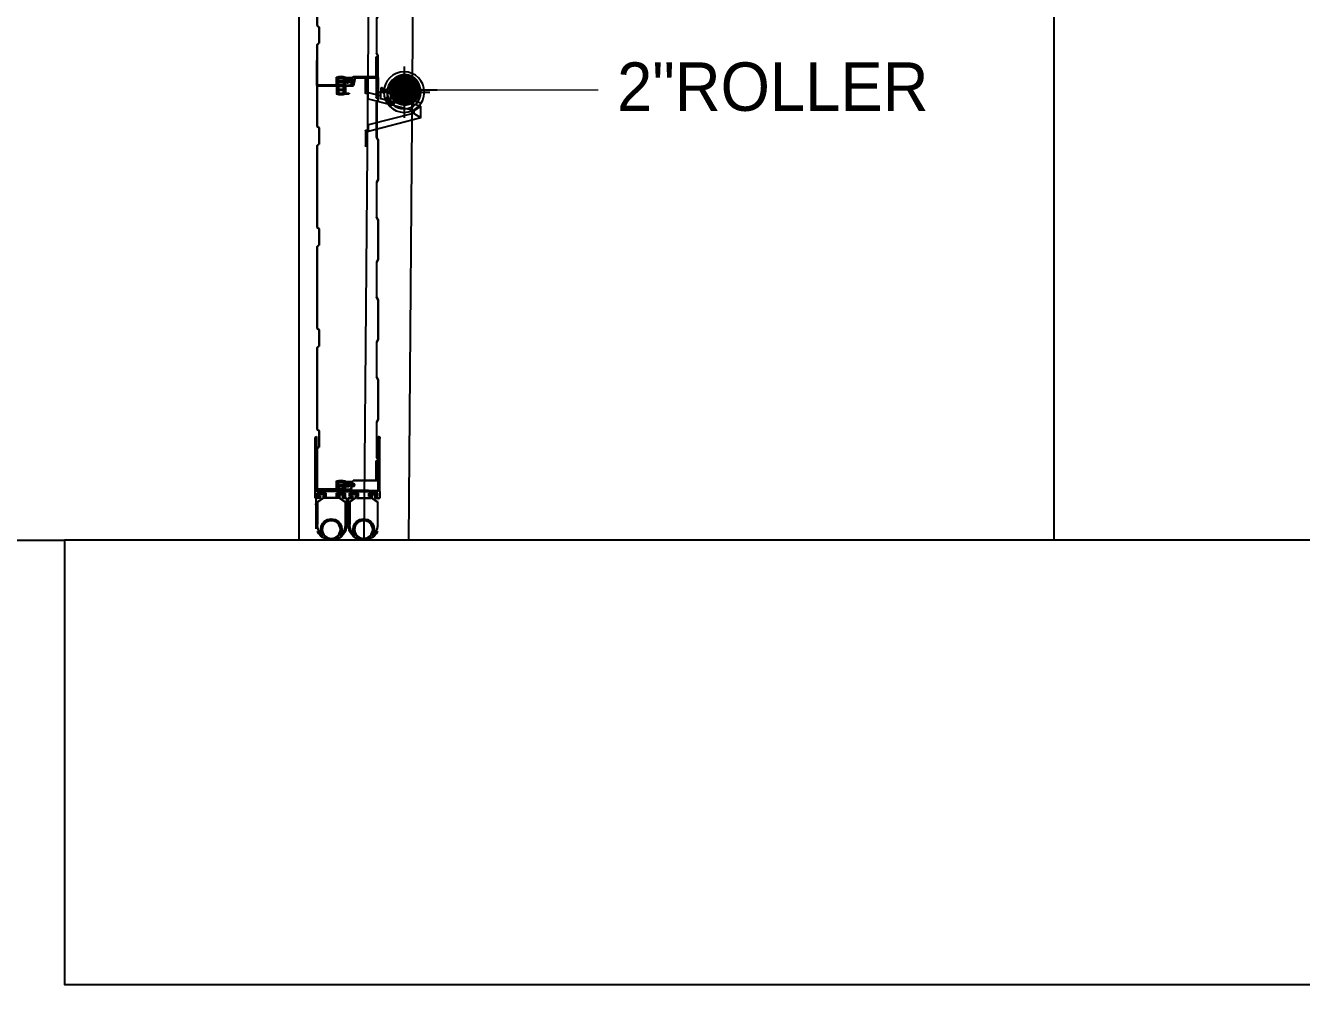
# Model space of a CAD drawing. Header units: millimetres. Extents: x 1448 to 104164, y -19509 to -89.
# Drawn here: x 13729 to 15309, y -8243 to -7056 of the extents above; entities that cross this region are included whole.
import ezdxf

# ---------------------------------------------------------------- set-up
doc = ezdxf.new("R2010")
doc.units = ezdxf.units.MM
doc.header["$LTSCALE"] = 60
doc.header["$MEASUREMENT"] = 0
doc.header["$PDSIZE"] = -10
doc.linetypes.add('CEN', pattern=[62, 60, -1, 0, -1])
doc.linetypes.add('HID', pattern=[2.5, 1.5, -1])
doc.layers.get('0').update_dxf_attribs({"linetype": 'CONTINUOUS'})
for name, color, linetype in [('8', 8, 'CONTINUOUS'), ('[0]', 255, 'CONTINUOUS'), ('A-text', 3, 'CONTINUOUS'), ('A-외장판넬', 8, 'CONTINUOUS'), ('cen', 14, 'CONTINUOUS'), ('CON', 2, 'CONTINUOUS'), ('ELE5', 7, 'CONTINUOUS'), ('FIN', 6, 'CONTINUOUS'), ('FOR', 4, 'CONTINUOUS'), ('PANEL', 9, 'CONTINUOUS'), ('WID', 7, 'CONTINUOUS')]:
    doc.layers.add(name, color=color, linetype=linetype)
doc.styles.add('0T-OUT', font='H2GTRE.TTF')
doc.dimstyles.new('MAIN', dxfattribs={"dimtxt": 1.5, "dimasz": 0.5, "dimexe": 1, "dimexo": 2, "dimgap": 1, "dimtad": 1, "dimdec": 0, "dimdsep": 46, "dimlunit": 6, "dimtxsty": '0T-OUT', "dimblk": 'DOT', "dimcen": 2.5, "dimdle": 2, "dimclrd": 256, "dimclre": 256, "dimclrt": 3, "dimadec": 0, "dimazin": 0, "dimtfac": 1, "dimtdec": 0, "dimtix": 1, "dimtmove": 2, "dimatfit": 3, "dimldrblk": 'DOT', "dimfxl": 1, "dimtvp": 1, "dimtolj": 1, "dimtzin": 0, "dimlwd": 0, "dimlwe": 0, "dimarcsym": 0})

# ---------------------------------------------------------------- blocks, each defined once
blk = doc.blocks.new('저온용 버텀씰')
h = blk.add_hatch(color=256)
h.paths.add_polyline_path([(17.7, -45, -1), (-4.7, -45, -1)], flags=16)
h.paths.add_polyline_path([(57.7, -45, -1), (35.3, -45, -1)], flags=16)
edge = h.paths.add_edge_path()
edge.add_line((-12.5, -43.1), (-10.4, -47.7))
edge.add_arc((6.5, -38.9), 19, 207.5354, 361.1936)
edge.add_line((25.5, -38.6), (25.5, -6))
edge.add_line((25.5, -6), (20.4, -6))
edge.add_line((20.4, -6), (20.4, -3.6))
edge.add_line((20.4, -3.6), (22.9, -3.6))
edge.add_line((22.9, -3.6), (22.9, -1.2))
edge.add_line((22.9, -1.2), (13.9, -1.2))
edge.add_line((13.9, -1.2), (13.9, -3.6))
edge.add_line((13.9, -3.6), (16.4, -3.6))
edge.add_line((16.4, -3.6), (16.4, -6))
edge.add_line((16.4, -6), (23.7, -11))
edge.add_line((23.7, -11), (23.7, -38.6))
edge.add_arc((6.4, -39), 17.2, -52.7611, 1.5897, ccw=False)
edge.add_arc((6.5, -45), 13, 323.1473, 576.8527)
edge.add_arc((6.5, -39), 17.2, 178.4103, 232.7611, ccw=False)
edge.add_line((-10.7, -38.6), (-10.7, -11))
edge.add_line((-10.7, -11), (-3.5, -6))
edge.add_line((-3.5, -6), (-3.5, -3.6))
edge.add_line((-3.5, -3.6), (-1, -3.6))
edge.add_line((-1, -3.6), (-1, -1.2))
edge.add_line((-1, -1.2), (-10, -1.2))
edge.add_line((-10, -1.2), (-10, -3.6))
edge.add_line((-10, -3.6), (-7.5, -3.6))
edge.add_line((-7.5, -3.6), (-7.5, -6))
edge.add_line((-7.5, -6), (-12.5, -6))
edge.add_line((-12.5, -6), (-12.5, -43.1))
edge = h.paths.add_edge_path()
edge.add_line((63.6, -47.1), (65.5, -43.8))
edge.add_line((65.5, -43.8), (65.5, -6))
edge.add_line((65.5, -6), (60.5, -6))
edge.add_line((60.5, -6), (60.5, -3.6))
edge.add_line((60.5, -3.6), (63, -3.6))
edge.add_line((63, -3.6), (63, -1.2))
edge.add_line((63, -1.2), (54, -1.2))
edge.add_line((54, -1.2), (54, -3.6))
edge.add_line((54, -3.6), (56.5, -3.6))
edge.add_line((56.5, -3.6), (56.5, -6))
edge.add_line((56.5, -6), (63.7, -11))
edge.add_line((63.7, -11), (63.7, -38.6))
edge.add_arc((46.4, -39), 17.2, -52.7611, 1.5897, ccw=False)
edge.add_arc((46.5, -45), 13, 323.1473, 576.8527)
edge.add_arc((46.5, -39), 17.2, 178.4103, 232.7611, ccw=False)
edge.add_line((29.3, -38.6), (29.3, -11))
edge.add_line((29.3, -11), (36.5, -6))
edge.add_line((36.5, -6), (36.5, -3.6))
edge.add_line((36.5, -3.6), (39, -3.6))
edge.add_line((39, -3.6), (39, -1.2))
edge.add_line((39, -1.2), (30, -1.2))
edge.add_line((30, -1.2), (30, -3.6))
edge.add_line((30, -3.6), (32.5, -3.6))
edge.add_line((32.5, -3.6), (32.5, -6))
edge.add_line((32.5, -6), (31.5, -6))
edge.add_line((31.5, -6), (27.5, -6))
edge.add_line((27.5, -6), (27.5, -38.6))
edge.add_arc((46.5, -38.9), 19, 178.8064, 334.4391)
at = {"layer": 'FOR'}
for points in [[(36.5, 3.5), (0.5, 3.5), (0.5, 3), (36.5, 3)], [(36.5, 3), (0.5, 3), (0.5, 2.5), (36.5, 2.5)]]:
    blk.add_hatch(color=4, dxfattribs=at).paths.add_polyline_path(points)
for p, q in [((-13.5, 25.3), (-13.5, 68.1)), ((-11.5, 70), (-11.5, 2.5)), ((66.5, -6), (66.5, 68.1)), ((-11.5, 3), (-11.5, 48.3)), ((-13.5, 4.8), (-13.5, 25.3)), ((-13.5, 1.8), (-13.5, 5.3)), ((-13.5, 1.8), (-13.5, -6)), ((0.5, 3), (-11.5, 3)), ((-11.5, 2.5), (66.5, 2.5)), ((0, 0), (-11, 0)), ((-11, 0), (0, 0)), ((-11, -4), (-11, 0)), ((0, -4), (0, 0)), ((23.9, 0), (12.9, 0)), ((23.9, 0), (12.9, 0)), ((12.9, -4), (12.9, 0)), ((23.9, -4), (23.9, 0)), ((40, 0), (29, 0)), ((29, 0), (40, 0)), ((29, -4), (29, 0)), ((40, -4), (40, 0)), ((52.9, 0), (63.9, 0)), ((52.9, -4), (52.9, 0)), ((63.9, -4), (63.9, 0)), ((63.9, -4), (63.9, 0)), ((-7.5, -6), (-13.5, -6)), ((-11, -4), (-8.5, -4)), ((-10.7, -11), (-3.5, -6)), ((-10.7, -11), (-10.7, -38.6)), ((-10, -1.2), (-10, -3.6)), ((-10, -1.2), (-10, -3.6)), ((-1, -1.2), (-10, -1.2)), ((-1, -1.2), (-10, -1.2)), ((-7.5, -3.6), (-10, -3.6)), ((-7.5, -3.6), (-10, -3.6)), ((-8.5, -6), (-8.5, -4)), ((-7.5, -3.6), (-7.5, -6)), ((-7.5, -3.6), (-7.5, -6)), ((-3.5, -3.6), (-3.5, -6)), ((-1, -3.6), (-3.5, -3.6)), ((-1, -3.6), (-3.5, -3.6)), ((-2.5, -6), (-2.5, -4)), ((-2.5, -4), (0, -4)), ((15.4, -6), (-2.5, -6)), ((-1, -1.2), (-1, -3.6)), ((-1, -1.2), (-1, -3.6)), ((15.4, -4), (12.9, -4)), ((13.9, -1.2), (13.9, -3.6)), ((13.9, -1.2), (13.9, -3.6)), ((13.9, -1.2), (22.9, -1.2)), ((13.9, -1.2), (22.9, -1.2)), ((13.9, -3.6), (16.4, -3.6)), ((13.9, -3.6), (16.4, -3.6)), ((15.4, -6), (15.4, -4)), ((16.4, -3.6), (16.4, -6)), ((23.7, -11), (16.4, -6)), ((20.4, -3.6), (20.4, -6)), ((20.4, -3.6), (20.4, -6)), ((20.4, -3.6), (22.9, -3.6)), ((20.4, -3.6), (22.9, -3.6)), ((25.5, -6), (20.4, -6)), ((21.4, -4), (21.4, -6)), ((23.9, -4), (21.4, -4)), ((22.9, -1.2), (22.9, -3.6)), ((22.9, -1.2), (22.9, -3.6)), ((23.7, -11), (23.7, -38.6)), ((25.5, -6), (25.5, -38.6)), ((27.5, -6), (27.5, -38.6)), ((27.5, -6), (31.5, -6)), ((29, -4), (31.5, -4)), ((29.3, -11), (36.5, -6)), ((29.3, -11), (29.3, -38.6)), ((39, -1.2), (30, -1.2)), ((39, -1.2), (30, -1.2)), ((30, -1.2), (30, -3.6)), ((30, -1.2), (30, -3.6)), ((32.5, -3.6), (30, -3.6)), ((32.5, -3.6), (30, -3.6)), ((31.5, -6), (31.5, -4)), ((32.5, -6), (31.5, -6)), ((32.5, -3.6), (32.5, -6)), ((32.5, -3.6), (32.5, -6)), ((39, -3.6), (36.5, -3.6)), ((39, -3.6), (36.5, -3.6)), ((36.5, -3.6), (36.5, -6)), ((37.5, -6), (37.5, -4)), ((37.5, -4), (40, -4)), ((37.5, -6), (55.5, -6)), ((39, -1.2), (39, -3.6)), ((39, -1.2), (39, -3.6)), ((55.5, -4), (52.9, -4)), ((54, -1.2), (63, -1.2)), ((54, -1.2), (63, -1.2)), ((54, -1.2), (54, -3.6)), ((54, -1.2), (54, -3.6)), ((54, -3.6), (56.5, -3.6)), ((54, -3.6), (56.5, -3.6)), ((55.5, -6), (55.5, -4)), ((56.5, -3.6), (56.5, -6)), ((56.5, -6), (63.7, -11)), ((60.5, -3.6), (63, -3.6)), ((60.5, -3.6), (63, -3.6)), ((60.5, -3.6), (60.5, -6)), ((60.5, -3.6), (60.5, -6)), ((60.5, -6), (66.5, -6)), ((61.5, -6), (61.5, -4)), ((63.9, -4), (61.5, -4)), ((63, -1.2), (63, -3.6)), ((63, -1.2), (63, -3.6)), ((63.7, -11), (63.7, -38.6)), ((65.5, -6), (65.5, -43.8))]:
    blk.add_line(p, q)
for centre in [(6.5, -45), (46.5, -45)]:
    blk.add_circle(centre, 11.2)
for centre, radius, start, end in [((-11.6, 68.1), 1.95, 88.5675, 180), ((64.4, 68), 2.04, 2.4145, 88.9992), ((6.5, -39), 17.2, 178.4103, 232.7611), ((6.5, -38.9), 19, 205.5609, 1.1936), ((6.5, -45), 13, 323.1473, 216.8527), ((6.4, -39), 17.2, 307.2389, 1.5897), ((46.5, -38.9), 19, 178.8064, 334.4391), ((46.5, -39), 17.2, 178.4103, 232.7611), ((46.5, -45), 13, 323.1473, 216.8527), ((46.4, -39), 17.2, 307.2389, 1.5897)]:
    blk.add_arc(centre, radius, start, end)
at = {"color": 4}
blk.add_point((65.5, -13.7), dxfattribs=at)
at = {"layer": '8', "color": 7}
blk.add_line((64.5, 2.5), (64.5, 70), dxfattribs=at)
at = {"layer": 'FOR', "color": 4}
for p, q in [((36.5, 3.5), (0.5, 3.5)), ((36.5, 3), (0.5, 3)), ((36.5, 3), (0.5, 3)), ((36.5, 2.5), (0.5, 2.5))]:
    blk.add_line(p, q, dxfattribs=at)
blk = doc.blocks.new('11')
at = {"color": 7}
for p, q in [((5197, -25158.7), (5197, -25142.4)), ((5197, -25158.7), (5197, -25142.4)), ((5199, -25159.9), (5199, -25142.4)), ((5199, -25159.9), (5199, -25142.4)), ((5195.5, -25166.8), (5195.5, -25159.1)), ((5195.5, -25166.8), (5195.5, -25159.1)), ((5195.5, -25199.5), (5195.5, -25207.1)), ((5195.5, -25199.5), (5195.5, -25207.1)), ((5197, -25207.5), (5197, -25225.1)), ((5197, -25207.5), (5197, -25225.1)), ((5199, -25206.3), (5199, -25225.1)), ((5199, -25206.3), (5199, -25225.1))]:
    blk.add_line(p, q, dxfattribs=at)
at = {"color": 7, "linetype": 'CEN'}
for p, q in [((5197.4, -25141.9), (5198.5, -25141.9)), ((5197.4, -25141.9), (5198.5, -25141.9)), ((5197.4, -25225.5), (5198.5, -25225.5)), ((5197.4, -25225.5), (5198.5, -25225.5))]:
    blk.add_line(p, q, dxfattribs=at)
for p, q in [((5180.5, -25163), (5195.1, -25159.2)), ((5180.5, -25163), (5195.1, -25159.2)), ((5195.1, -25159.2), (5197, -25158.7)), ((5195.1, -25159.2), (5197, -25158.7)), ((5195.5, -25161.2), (5198.6, -25160.4)), ((5195.5, -25161.2), (5198.6, -25160.4)), ((5130.3, -25175.8), (5159.5, -25168.4)), ((5130.3, -25190.4), (5130.3, -25175.8)), ((5130.3, -25175.8), (5138.5, -25181.3)), ((5130.3, -25190.4), (5130.3, -25175.8)), ((5130.3, -25175.8), (5138.5, -25181.3)), ((5130.6, -25175.8), (5139.2, -25181.2)), ((5130.6, -25175.8), (5139.2, -25181.2)), ((5138.9, -25184.2), (5138.9, -25182.1)), ((5138.9, -25184.2), (5138.9, -25182.1)), ((5139.9, -25181.4), (5195.2, -25167.2)), ((5139.9, -25181.4), (5195.2, -25167.2)), ((5130.3, -25190.4), (5138.5, -25184.9)), ((5130.3, -25190.4), (5138.5, -25184.9)), ((5130.3, -25190.4), (5197, -25207.5)), ((5130.3, -25190.4), (5197, -25207.5)), ((5130.6, -25190.5), (5139.2, -25185)), ((5130.6, -25190.5), (5139.2, -25185)), ((5139.9, -25184.9), (5195.2, -25199.1)), ((5139.9, -25184.9), (5195.2, -25199.1)), ((5195.5, -25205.1), (5198.6, -25205.9)), ((5195.5, -25205.1), (5198.6, -25205.9))]:
    blk.add_line(p, q)
at = {"color": 7}
for centre, start, end in [((5197.4, -25142.4), 90, 180), ((5197.4, -25142.4), 90, 180), ((5198.5, -25142.4), 0, 90), ((5198.5, -25142.4), 0, 90), ((5197.4, -25225.1), 180, 270), ((5197.4, -25225.1), 180, 270), ((5198.5, -25225.1), 270, 0), ((5198.5, -25225.1), 270, 0)]:
    blk.add_arc(centre, 0.429, start, end, dxfattribs=at)
for centre, radius, start, end in [((5195.1, -25166.8), 0.429, 284.3728, 0), ((5195.1, -25166.8), 0.429, 284.3728, 0), ((5198.5, -25159.9), 0.429, 284.3728, 0), ((5198.5, -25159.9), 0.429, 284.3728, 0), ((5138.1, -25182.1), 0.858, 0, 56.0662), ((5138.1, -25182.1), 0.858, 0, 56.0662), ((5139.6, -25180.5), 0.858, 236.0662, 284.3728), ((5139.6, -25180.5), 0.858, 236.0662, 284.3728), ((5138.1, -25184.2), 0.858, 303.9338, 0), ((5195.1, -25199.5), 0.429, 0, 75.6272), ((5195.1, -25199.5), 0.429, 0, 75.6272), ((5198.5, -25206.3), 0.429, 0, 75.6272), ((5198.5, -25206.3), 0.429, 0, 75.6272)]:
    blk.add_arc(centre, radius, start, end)
blk = doc.blocks.new('roll')
at = {"color": 1}
for p, q in [((-13.4, 0), (13.1, 0)), ((-13.4, 0), (13.1, 0)), ((0, -13.8), (0, 15.1)), ((0, -13.8), (0, 15.1)), ((16.6, 13.9), (16.8, -18.4)), ((16.6, 13.9), (16.8, -18.4))]:
    blk.add_line(p, q, dxfattribs=at)
for p, q in [((7.9, -4.1), (28.4, 1.1)), ((7.9, -4.1), (28.4, 1.1)), ((9, -2.1), (25.7, 2.2)), ((9, -2.1), (25.7, 2.2)), ((24.9, 0.2), (26.9, 5)), ((24.9, 0.2), (26.9, 5)), ((27.2, 5.2), (27.8, 5.4)), ((27.2, 5.2), (27.8, 5.4)), ((28.4, 1.1), (28.3, 5)), ((28.4, 1.1), (28.3, 5)), ((-21.2, -13.6), (7.9, -6.2)), ((0, -5.4), (7.9, -4.1)), ((0, -5.4), (7.9, -4.1)), ((4.7, -2.6), (7.5, -2.6)), ((4.7, -2.6), (7.5, -2.6)), ((6.7, -4.3), (7.9, -4.1)), ((6.7, -4.3), (7.9, -4.1)), ((8.5, -13.6), (28.6, -8.5)), ((8.5, -13.6), (28.6, -8.5)), ((9, -3.8), (9, -2.1)), ((9, -3.8), (9, -2.1)), ((12.7, -12.9), (12.7, -14.6)), ((12.7, -12.9), (12.7, -14.6)), ((13.3, -15), (20.6, -13.1)), ((13.3, -15), (20.6, -13.1)), ((20.9, -10.9), (20.9, -12.7)), ((20.9, -10.9), (20.9, -12.7))]:
    blk.add_line(p, q)
at = {"color": 7}
for p, q in [((28.9, -8), (28.9, 0.7)), ((28.9, -8), (28.9, 0.7)), ((7.9, -13.2), (7.9, -4.1)), ((7.9, -13.2), (7.9, -4.1))]:
    blk.add_line(p, q, dxfattribs=at)
at = {"color": 1, "linetype": 'HID'}
for p, q in [((12.7, -12.9), (12.5, -2.9)), ((12.7, -12.9), (12.5, -2.9)), ((20.9, -10.9), (20.7, -0.9)), ((20.9, -10.9), (20.7, -0.9))]:
    blk.add_line(p, q, dxfattribs=at)
at = {"color": 2}
for p, q in [((12.7, -13.4), (20.9, -11.1)), ((12.7, -13.4), (20.9, -11.1)), ((20.9, -11.6), (12.7, -13.4)), ((20.9, -11.6), (12.7, -13.4)), ((12.7, -14.2), (20.9, -12.1)), ((12.7, -14.2), (20.9, -12.1)), ((20.9, -12.6), (12.7, -14.2)), ((12.7, -14.6), (20.9, -12.6)), ((20.9, -12.6), (12.7, -14.2)), ((12.7, -14.6), (20.9, -12.6)), ((12.8, -13.8), (20.9, -11.6)), ((12.8, -13.8), (20.9, -11.6)), ((20.9, -12.1), (12.8, -13.8)), ((20.9, -12.1), (12.8, -13.8))]:
    blk.add_line(p, q, dxfattribs=at)
at = {"color": 7}
for radius in [25.1, 20.8]:
    blk.add_circle((0, 0), radius, dxfattribs=at)
at = {"color": 4}
for radius in [13.9, 12.3, 10.1]:
    blk.add_circle((0, 0), radius, dxfattribs=at)
at = {"color": 6}
blk.add_circle((0, 0), 9.46, dxfattribs=at)
for radius in [4.65, 4.22]:
    blk.add_circle((0, 0), radius)
for centre, radius, start, end in [((0, 0), 7.95, 340.8102, 284.4178), ((0, 0), 7.95, 340.8102, 284.4178), ((0, 0), 5.36, 330.9972, 287.7667), ((0, 0), 5.36, 330.9972, 287.7667), ((20.1, -10.4), 13.9, 65.9115, 142.8341), ((20.1, -10.4), 13.9, 65.9115, 142.8341), ((27.3, 4.8), 0.429, 104.3728, 156.8165), ((27.3, 4.8), 0.429, 104.3728, 156.8165), ((27.9, 5), 0.429, 1.2762, 104.3728), ((27.9, 5), 0.429, 1.2762, 104.3728), ((28.5, 0.7), 0.429, 0, 104.3728), ((28.5, 0.7), 0.429, 0, 104.3728), ((8.4, -13.2), 0.429, 180, 284.3728), ((8.4, -13.2), 0.429, 180, 284.3728), ((13.2, -14.6), 0.429, 180, 284.3728), ((13.2, -14.6), 0.429, 180, 284.3728), ((20.5, -12.7), 0.429, 284.3728, 0), ((20.5, -12.7), 0.429, 284.3728, 0), ((28.5, -8), 0.429, 284.3728, 0), ((28.5, -8), 0.429, 284.3728, 0), ((-13.5, -22), 0.858, 303.9338, 0), ((-11.9, -23.5), 0.858, 75.6272, 123.9338), ((-11.9, -23.5), 0.858, 75.6272, 123.9338)]:
    blk.add_arc(centre, radius, start, end)
at = {"layer": 'cen'}
for p, q in [((0, 31.7), (0, -31.7)), ((31.7, 0), (-31.7, 0))]:
    blk.add_line(p, q, dxfattribs=at)
blk = doc.blocks.new('*X51')
at = {"color": 0}
for p, q in [((112.4, 374.8), (114.5, 376.8)), ((112.4, 374.9), (114.3, 376.8)), ((112.4, 375.1), (114.1, 376.8)), ((112.4, 375.2), (113.9, 376.8)), ((112.4, 375.4), (113.8, 376.8)), ((112.4, 375.6), (113.6, 376.8)), ((112.4, 375.8), (113.4, 376.8)), ((112.4, 376), (113.2, 376.8)), ((112.4, 376.1), (113.1, 376.8)), ((112.4, 376.3), (112.9, 376.8)), ((112.4, 376.5), (112.7, 376.8)), ((112.4, 376.7), (112.5, 376.8)), ((114.4, 374.8), (112.4, 376.8)), ((114.2, 374.8), (112.4, 376.6)), ((114, 374.8), (112.4, 376.4)), ((113.9, 374.8), (112.4, 376.2)), ((113.7, 374.8), (112.4, 376.1)), ((113.5, 374.8), (112.4, 375.9)), ((113.3, 374.8), (112.4, 375.7)), ((113.2, 374.8), (112.4, 375.5)), ((113, 374.8), (112.4, 375.3)), ((112.8, 374.8), (112.4, 375.2)), ((112.6, 374.8), (112.4, 375)), ((112.4, 374.8), (112.4, 374.8)), ((114.6, 374.8), (112.5, 376.8)), ((112.6, 374.8), (114.6, 376.8)), ((114.7, 374.8), (112.7, 376.8)), ((112.8, 374.8), (114.8, 376.8)), ((112.9, 374.8), (115, 376.8)), ((114.9, 374.8), (112.9, 376.8)), ((115.1, 374.8), (113, 376.8)), ((113.1, 374.8), (115.2, 376.8)), ((115.3, 374.8), (113.2, 376.8)), ((113.3, 374.8), (115.3, 376.8)), ((115.4, 374.8), (113.4, 376.8)), ((113.5, 374.8), (115.5, 376.8)), ((115.6, 374.8), (113.6, 376.8)), ((113.7, 374.8), (115.7, 376.8)), ((113.8, 374.8), (115.9, 376.8)), ((115.8, 374.8), (113.8, 376.8)), ((116, 374.8), (113.9, 376.8)), ((114, 374.8), (116.1, 376.8)), ((116.2, 374.8), (114.1, 376.8)), ((114.2, 374.8), (116.2, 376.8)), ((116.3, 374.8), (114.3, 376.8)), ((114.4, 374.8), (116.4, 376.8)), ((114.5, 374.8), (116.6, 376.8)), ((116.5, 374.8), (114.5, 376.8)), ((116.7, 374.8), (114.6, 376.8)), ((114.7, 374.8), (116.8, 376.8)), ((116.9, 374.8), (114.8, 376.8)), ((114.9, 374.8), (116.9, 376.8)), ((117, 374.8), (115, 376.8)), ((115.1, 374.8), (117.1, 376.8)), ((115.2, 374.8), (117.3, 376.8)), ((117.2, 374.8), (115.2, 376.8)), ((117.4, 374.8), (115.3, 376.8)), ((115.4, 374.8), (117.5, 376.8)), ((117.6, 374.8), (115.5, 376.8)), ((115.6, 374.8), (117.6, 376.8)), ((117.7, 374.8), (115.7, 376.8)), ((115.8, 374.8), (117.8, 376.8)), ((117.9, 374.8), (115.9, 376.8)), ((116, 374.8), (118, 376.8)), ((116.1, 374.8), (118.2, 376.8)), ((118.1, 374.8), (116.1, 376.8)), ((118.3, 374.8), (116.2, 376.8)), ((116.3, 374.8), (118.4, 376.8)), ((118.5, 374.8), (116.4, 376.8)), ((116.5, 374.8), (118.5, 376.8)), ((118.6, 374.8), (116.6, 376.8)), ((116.7, 374.8), (118.7, 376.8)), ((116.8, 374.8), (118.9, 376.8)), ((118.8, 374.8), (116.8, 376.8)), ((119, 374.8), (116.9, 376.8)), ((117, 374.8), (119.1, 376.8)), ((119.2, 374.8), (117.1, 376.8)), ((117.2, 374.8), (119.2, 376.8)), ((119.3, 374.8), (117.3, 376.8)), ((117.4, 374.8), (119.4, 376.8)), ((117.5, 374.8), (119.6, 376.8)), ((119.5, 374.8), (117.5, 376.8)), ((119.7, 374.8), (117.6, 376.8)), ((117.7, 374.8), (119.8, 376.8)), ((119.9, 374.8), (117.8, 376.8)), ((117.9, 374.8), (119.9, 376.8)), ((120, 374.8), (118, 376.8)), ((118.1, 374.8), (120.1, 376.8)), ((118.2, 374.8), (120.3, 376.8)), ((120.2, 374.8), (118.2, 376.8)), ((120.4, 374.8), (118.3, 376.8)), ((118.4, 374.8), (120.5, 376.8)), ((120.6, 374.8), (118.5, 376.8)), ((118.6, 374.8), (120.7, 376.8)), ((120.8, 374.8), (118.7, 376.8)), ((118.8, 374.8), (120.8, 376.8)), ((120.9, 374.8), (118.9, 376.8)), ((119, 374.8), (121, 376.8)), ((119.1, 374.8), (121.2, 376.8)), ((121.1, 374.8), (119.1, 376.8)), ((121.3, 374.8), (119.2, 376.8)), ((119.3, 374.8), (121.4, 376.8)), ((121.5, 374.8), (119.4, 376.8)), ((119.5, 374.8), (121.5, 376.8)), ((121.6, 374.8), (119.6, 376.8)), ((119.7, 374.8), (121.7, 376.8)), ((119.8, 374.8), (121.9, 376.8)), ((121.8, 374.8), (119.8, 376.8)), ((122, 374.8), (119.9, 376.8)), ((120, 374.8), (122.1, 376.8)), ((122.2, 374.8), (120.1, 376.8)), ((120.2, 374.8), (122.2, 376.8)), ((122.3, 374.8), (120.3, 376.8)), ((120.4, 374.8), (122.4, 376.8)), ((120.5, 374.8), (122.6, 376.8)), ((122.5, 374.8), (120.5, 376.8)), ((122.7, 374.8), (120.6, 376.8)), ((120.7, 374.8), (122.8, 376.8)), ((122.9, 374.8), (120.8, 376.8)), ((120.9, 374.8), (123, 376.8)), ((123.1, 374.8), (121, 376.8)), ((121.1, 374.8), (123.1, 376.8)), ((123.2, 374.8), (121.2, 376.8)), ((121.3, 374.8), (123.3, 376.8)), ((121.4, 374.8), (123.5, 376.8)), ((123.4, 374.8), (121.4, 376.8)), ((123.6, 374.8), (121.5, 376.8)), ((121.6, 374.8), (123.7, 376.8)), ((123.8, 374.8), (121.7, 376.8)), ((121.8, 374.8), (123.8, 376.8)), ((123.9, 374.8), (121.9, 376.8)), ((122, 374.8), (124, 376.8)), ((122.1, 374.8), (124.2, 376.8)), ((124.1, 374.8), (122.1, 376.8)), ((124.3, 374.8), (122.2, 376.8)), ((122.3, 374.8), (124.4, 376.8)), ((124.5, 374.8), (122.4, 376.8)), ((122.5, 374.8), (124.5, 376.8)), ((124.6, 374.8), (122.6, 376.8)), ((122.7, 374.8), (124.7, 376.8)), ((122.8, 374.8), (124.9, 376.8)), ((124.8, 374.8), (122.8, 376.8)), ((125, 374.8), (122.9, 376.8)), ((123, 374.8), (125.1, 376.8)), ((125.2, 374.8), (123.1, 376.8)), ((123.2, 374.8), (125.2, 376.8)), ((125.3, 374.8), (123.3, 376.8)), ((123.4, 374.8), (125.4, 376.8)), ((125.5, 374.8), (123.5, 376.8)), ((123.6, 374.8), (125.6, 376.8)), ((123.7, 374.8), (125.8, 376.8)), ((125.7, 374.8), (123.7, 376.8)), ((125.9, 374.8), (123.8, 376.8)), ((123.9, 374.8), (126, 376.8)), ((126.1, 374.8), (124, 376.8)), ((124.1, 374.8), (126.1, 376.8)), ((126.2, 374.8), (124.2, 376.8)), ((124.3, 374.8), (126.3, 376.8)), ((124.4, 374.8), (126.5, 376.8)), ((126.4, 374.8), (124.4, 376.8)), ((126.6, 374.8), (124.5, 376.8)), ((124.6, 374.8), (126.7, 376.8)), ((126.8, 374.8), (124.7, 376.8)), ((124.8, 374.8), (126.8, 376.8)), ((126.9, 374.8), (124.9, 376.8)), ((125, 374.8), (127, 376.8)), ((125.1, 374.8), (127.2, 376.8)), ((127.1, 374.8), (125.1, 376.8)), ((127.3, 374.8), (125.2, 376.8)), ((125.3, 374.8), (127.4, 376.8)), ((127.5, 374.8), (125.4, 376.8)), ((125.5, 374.8), (127.5, 376.8)), ((127.6, 374.8), (125.6, 376.8)), ((125.7, 374.8), (127.7, 376.8)), ((127.8, 374.8), (125.8, 376.8)), ((125.9, 374.8), (127.9, 376.8)), ((126, 374.8), (128.1, 376.8)), ((128, 374.8), (126, 376.8)), ((128.2, 374.8), (126.1, 376.8)), ((126.2, 374.8), (128.3, 376.8)), ((128.4, 374.8), (126.3, 376.8)), ((126.4, 374.8), (128.4, 376.8)), ((128.5, 374.8), (126.5, 376.8)), ((126.6, 374.8), (128.6, 376.8)), ((126.7, 374.8), (128.8, 376.8)), ((128.7, 374.8), (126.7, 376.8)), ((128.9, 374.8), (126.8, 376.8)), ((126.9, 374.8), (129, 376.8)), ((129.1, 374.8), (127, 376.8)), ((127.1, 374.8), (129.1, 376.8)), ((129.2, 374.8), (127.2, 376.8)), ((127.3, 374.8), (129.3, 376.8)), ((127.4, 374.8), (129.5, 376.8)), ((129.4, 374.8), (127.4, 376.8)), ((129.6, 374.8), (127.5, 376.8)), ((127.6, 374.8), (129.7, 376.8)), ((129.8, 374.8), (127.7, 376.8)), ((127.8, 374.8), (129.8, 376.8)), ((129.9, 374.8), (127.9, 376.8)), ((128, 374.8), (130, 376.8)), ((128.1, 374.8), (130.2, 376.8)), ((130.1, 374.8), (128.1, 376.8)), ((130.3, 374.8), (128.2, 376.8)), ((128.3, 374.8), (130.4, 376.8)), ((130.5, 374.8), (128.4, 376.8)), ((128.5, 374.8), (130.6, 376.8)), ((130.7, 374.8), (128.6, 376.8)), ((128.7, 374.8), (130.7, 376.8)), ((130.8, 374.8), (128.8, 376.8)), ((128.9, 374.8), (130.9, 376.8)), ((129, 374.8), (131.1, 376.8)), ((131, 374.8), (129, 376.8)), ((131.2, 374.8), (129.1, 376.8)), ((129.2, 374.8), (131.3, 376.8)), ((131.4, 374.8), (129.3, 376.8)), ((129.4, 374.8), (131.4, 376.8)), ((131.5, 374.8), (129.5, 376.8)), ((129.6, 374.8), (131.6, 376.8)), ((129.7, 374.8), (131.8, 376.8)), ((131.7, 374.8), (129.7, 376.8)), ((131.9, 374.8), (129.8, 376.8)), ((129.9, 374.8), (132, 376.8)), ((132.1, 374.8), (130, 376.8)), ((130.1, 374.8), (132.1, 376.8)), ((132.2, 374.8), (130.2, 376.8)), ((130.3, 374.8), (132.3, 376.8)), ((130.4, 374.8), (132.5, 376.8)), ((132.4, 374.8), (130.4, 376.8)), ((132.6, 374.8), (130.5, 376.8)), ((130.6, 374.8), (132.7, 376.8)), ((132.8, 374.8), (130.7, 376.8)), ((130.8, 374.8), (132.9, 376.8)), ((133, 374.8), (130.9, 376.8)), ((131, 374.8), (133, 376.8)), ((133.1, 374.8), (131.1, 376.8)), ((131.2, 374.8), (133.2, 376.8)), ((131.3, 374.8), (133.4, 376.8)), ((133.3, 374.8), (131.3, 376.8)), ((133.5, 374.8), (131.4, 376.8)), ((131.5, 374.8), (133.6, 376.8)), ((133.7, 374.8), (131.6, 376.8)), ((131.7, 374.8), (133.7, 376.8)), ((133.8, 374.8), (131.8, 376.8)), ((131.9, 374.8), (133.9, 376.8)), ((132, 374.8), (134.1, 376.8)), ((134, 374.8), (132, 376.8)), ((134.2, 374.8), (132.1, 376.8)), ((132.2, 374.8), (134.3, 376.8)), ((134.4, 374.8), (132.3, 376.8)), ((132.4, 374.8), (134.4, 376.8)), ((134.5, 374.8), (132.5, 376.8)), ((132.6, 374.8), (134.6, 376.8)), ((132.7, 374.8), (134.8, 376.8)), ((134.7, 374.8), (132.7, 376.8)), ((134.9, 374.8), (132.8, 376.8)), ((132.9, 374.8), (135, 376.8)), ((135.1, 374.8), (133, 376.8)), ((133.1, 374.8), (135.1, 376.8)), ((135.2, 374.8), (133.2, 376.8)), ((133.3, 374.8), (135.3, 376.8)), ((135.4, 374.8), (133.4, 376.8)), ((133.5, 374.8), (135.5, 376.8)), ((133.6, 374.8), (135.7, 376.8)), ((135.6, 374.8), (133.6, 376.8)), ((135.8, 374.8), (133.7, 376.8)), ((133.8, 374.8), (135.9, 376.8)), ((136, 374.8), (133.9, 376.8)), ((134, 374.8), (136, 376.8)), ((136.1, 374.8), (134.1, 376.8)), ((134.2, 374.8), (136.2, 376.8)), ((134.3, 374.8), (136.4, 376.8)), ((136.3, 374.8), (134.3, 376.8)), ((136.5, 374.8), (134.4, 376.8)), ((134.5, 374.8), (136.6, 376.8)), ((136.7, 374.8), (134.6, 376.8)), ((134.7, 374.8), (136.7, 376.8)), ((136.8, 374.8), (134.8, 376.8)), ((134.9, 374.8), (136.9, 376.8)), ((136.9, 374.9), (135, 376.8)), ((135, 374.8), (136.9, 376.6)), ((136.9, 375.1), (135.1, 376.8)), ((135.2, 374.8), (136.9, 376.4)), ((136.9, 375.2), (135.3, 376.8)), ((135.4, 374.8), (136.9, 376.2)), ((136.9, 375.4), (135.5, 376.8)), ((135.6, 374.8), (136.9, 376.1)), ((136.9, 375.6), (135.7, 376.8)), ((135.8, 374.8), (136.9, 375.9)), ((136.9, 375.8), (135.9, 376.8)), ((135.9, 374.8), (136.9, 375.7)), ((136.9, 375.9), (136, 376.8)), ((136.1, 374.8), (136.9, 375.5)), ((136.9, 376.1), (136.2, 376.8)), ((136.3, 374.8), (136.9, 375.4)), ((136.9, 376.3), (136.4, 376.8)), ((136.5, 374.8), (136.9, 375.2)), ((136.9, 376.5), (136.6, 376.8)), ((136.6, 374.8), (136.9, 375)), ((136.9, 376.7), (136.7, 376.8)), ((136.8, 374.8), (136.9, 374.8))]:
    blk.add_line(p, q, dxfattribs=at)
blk = doc.blocks.new('*X50')
at = {"color": 0}
for p, q in [((586.9, 374.9), (588.8, 376.8)), ((586.9, 375.1), (588.6, 376.8)), ((586.9, 375.3), (588.4, 376.8)), ((586.9, 375.5), (588.2, 376.8)), ((586.9, 375.6), (588.1, 376.8)), ((586.9, 375.8), (587.9, 376.8)), ((586.9, 376), (587.7, 376.8)), ((586.9, 376.2), (587.5, 376.8)), ((586.9, 376.3), (587.3, 376.8)), ((586.9, 376.5), (587.2, 376.8)), ((586.9, 376.7), (587, 376.8)), ((588.9, 374.8), (586.9, 376.7)), ((588.7, 374.8), (586.9, 376.6)), ((588.5, 374.8), (586.9, 376.4)), ((588.3, 374.8), (586.9, 376.2)), ((588.2, 374.8), (586.9, 376)), ((588, 374.8), (586.9, 375.8)), ((587.8, 374.8), (586.9, 375.7)), ((587.6, 374.8), (586.9, 375.5)), ((587.4, 374.8), (586.9, 375.3)), ((587.3, 374.8), (586.9, 375.1)), ((587.1, 374.8), (586.9, 375)), ((586.9, 374.8), (586.9, 374.8)), ((589, 374.8), (587, 376.8)), ((587.1, 374.8), (589.1, 376.8)), ((587.2, 374.8), (589.3, 376.8)), ((589.2, 374.8), (587.2, 376.8)), ((589.4, 374.8), (587.3, 376.8)), ((587.4, 374.8), (589.5, 376.8)), ((589.6, 374.8), (587.5, 376.8)), ((587.6, 374.8), (589.6, 376.8)), ((589.7, 374.8), (587.7, 376.8)), ((587.8, 374.8), (589.8, 376.8)), ((587.9, 374.8), (590, 376.8)), ((589.9, 374.8), (587.9, 376.8)), ((590.1, 374.8), (588, 376.8)), ((588.1, 374.8), (590.2, 376.8)), ((590.3, 374.8), (588.2, 376.8)), ((588.3, 374.8), (590.3, 376.8)), ((590.4, 374.8), (588.4, 376.8)), ((588.5, 374.8), (590.5, 376.8)), ((590.6, 374.8), (588.6, 376.8)), ((588.7, 374.8), (590.7, 376.8)), ((588.8, 374.8), (590.9, 376.8)), ((590.8, 374.8), (588.8, 376.8)), ((591, 374.8), (588.9, 376.8)), ((589, 374.8), (591.1, 376.8)), ((591.2, 374.8), (589.1, 376.8)), ((589.2, 374.8), (591.2, 376.8)), ((591.3, 374.8), (589.3, 376.8)), ((589.4, 374.8), (591.4, 376.8)), ((589.5, 374.8), (591.6, 376.8)), ((591.5, 374.8), (589.5, 376.8)), ((591.7, 374.8), (589.6, 376.8)), ((589.7, 374.8), (591.8, 376.8)), ((591.9, 374.8), (589.8, 376.8)), ((589.9, 374.8), (591.9, 376.8)), ((592, 374.8), (590, 376.8)), ((590.1, 374.8), (592.1, 376.8)), ((590.2, 374.8), (592.3, 376.8)), ((592.2, 374.8), (590.2, 376.8)), ((592.4, 374.8), (590.3, 376.8)), ((590.4, 374.8), (592.5, 376.8)), ((592.6, 374.8), (590.5, 376.8)), ((590.6, 374.8), (592.6, 376.8)), ((592.7, 374.8), (590.7, 376.8)), ((590.8, 374.8), (592.8, 376.8)), ((592.9, 374.8), (590.9, 376.8)), ((591, 374.8), (593, 376.8)), ((591.1, 374.8), (593.2, 376.8)), ((593.1, 374.8), (591.1, 376.8)), ((593.3, 374.8), (591.2, 376.8)), ((591.3, 374.8), (593.4, 376.8)), ((593.5, 374.8), (591.4, 376.8)), ((591.5, 374.8), (593.5, 376.8)), ((593.6, 374.8), (591.6, 376.8)), ((591.7, 374.8), (593.7, 376.8)), ((591.8, 374.8), (593.9, 376.8)), ((593.8, 374.8), (591.8, 376.8)), ((594, 374.8), (591.9, 376.8)), ((592, 374.8), (594.1, 376.8)), ((594.2, 374.8), (592.1, 376.8)), ((592.2, 374.8), (594.2, 376.8)), ((594.3, 374.8), (592.3, 376.8)), ((592.4, 374.8), (594.4, 376.8)), ((592.5, 374.8), (594.6, 376.8)), ((594.5, 374.8), (592.5, 376.8)), ((594.7, 374.8), (592.6, 376.8)), ((592.7, 374.8), (594.8, 376.8)), ((594.9, 374.8), (592.8, 376.8)), ((592.9, 374.8), (594.9, 376.8)), ((595, 374.8), (593, 376.8)), ((593.1, 374.8), (595.1, 376.8)), ((593.2, 374.8), (595.3, 376.8)), ((595.2, 374.8), (593.2, 376.8)), ((595.4, 374.8), (593.3, 376.8)), ((593.4, 374.8), (595.5, 376.8)), ((595.6, 374.8), (593.5, 376.8)), ((593.6, 374.8), (595.7, 376.8)), ((595.8, 374.8), (593.7, 376.8)), ((593.8, 374.8), (595.8, 376.8)), ((595.9, 374.8), (593.9, 376.8)), ((594, 374.8), (596, 376.8)), ((594.1, 374.8), (596.2, 376.8)), ((596.1, 374.8), (594.1, 376.8)), ((596.3, 374.8), (594.2, 376.8)), ((594.3, 374.8), (596.4, 376.8)), ((596.5, 374.8), (594.4, 376.8)), ((594.5, 374.8), (596.5, 376.8)), ((596.6, 374.8), (594.6, 376.8)), ((594.7, 374.8), (596.7, 376.8)), ((594.8, 374.8), (596.9, 376.8)), ((596.8, 374.8), (594.8, 376.8)), ((597, 374.8), (594.9, 376.8)), ((595, 374.8), (597.1, 376.8)), ((597.2, 374.8), (595.1, 376.8)), ((595.2, 374.8), (597.2, 376.8)), ((597.3, 374.8), (595.3, 376.8)), ((595.4, 374.8), (597.4, 376.8)), ((595.5, 374.8), (597.6, 376.8)), ((597.5, 374.8), (595.5, 376.8)), ((597.7, 374.8), (595.6, 376.8)), ((595.7, 374.8), (597.8, 376.8)), ((597.9, 374.8), (595.8, 376.8)), ((595.9, 374.8), (598, 376.8)), ((598, 374.8), (596, 376.8)), ((596.1, 374.8), (598.1, 376.8)), ((598.2, 374.8), (596.2, 376.8)), ((596.3, 374.8), (598.3, 376.8)), ((596.4, 374.8), (598.5, 376.8)), ((598.4, 374.8), (596.4, 376.8)), ((598.6, 374.8), (596.5, 376.8)), ((596.6, 374.8), (598.7, 376.8)), ((598.8, 374.8), (596.7, 376.8)), ((596.8, 374.8), (598.8, 376.8)), ((598.9, 374.8), (596.9, 376.8)), ((597, 374.8), (599, 376.8)), ((597.1, 374.8), (599.2, 376.8)), ((599.1, 374.8), (597.1, 376.8)), ((599.3, 374.8), (597.2, 376.8)), ((597.3, 374.8), (599.4, 376.8)), ((599.5, 374.8), (597.4, 376.8)), ((597.5, 374.8), (599.5, 376.8)), ((599.6, 374.8), (597.6, 376.8)), ((597.7, 374.8), (599.7, 376.8)), ((597.8, 374.8), (599.9, 376.8)), ((599.8, 374.8), (597.8, 376.8)), ((600, 374.8), (597.9, 376.8)), ((598, 374.8), (600.1, 376.8)), ((600.2, 374.8), (598.1, 376.8)), ((598.2, 374.8), (600.2, 376.8)), ((600.3, 374.8), (598.3, 376.8)), ((598.4, 374.8), (600.4, 376.8)), ((600.5, 374.8), (598.5, 376.8)), ((598.6, 374.8), (600.6, 376.8)), ((598.7, 374.8), (600.8, 376.8)), ((600.7, 374.8), (598.7, 376.8)), ((600.9, 374.8), (598.8, 376.8)), ((598.9, 374.8), (601, 376.8)), ((601.1, 374.8), (599, 376.8)), ((599.1, 374.8), (601.1, 376.8)), ((601.2, 374.8), (599.2, 376.8)), ((599.3, 374.8), (601.3, 376.8)), ((599.4, 374.8), (601.5, 376.8)), ((601.4, 374.8), (599.4, 376.8)), ((601.6, 374.8), (599.5, 376.8)), ((599.6, 374.8), (601.7, 376.8)), ((601.8, 374.8), (599.7, 376.8)), ((599.8, 374.8), (601.8, 376.8)), ((601.9, 374.8), (599.9, 376.8)), ((600, 374.8), (602, 376.8)), ((600.1, 374.8), (602.2, 376.8)), ((602.1, 374.8), (600.1, 376.8)), ((602.3, 374.8), (600.2, 376.8)), ((600.3, 374.8), (602.4, 376.8)), ((602.5, 374.8), (600.4, 376.8)), ((600.5, 374.8), (602.5, 376.8)), ((602.6, 374.8), (600.6, 376.8)), ((600.7, 374.8), (602.7, 376.8)), ((600.8, 374.8), (602.9, 376.8)), ((602.8, 374.8), (600.8, 376.8)), ((603, 374.8), (600.9, 376.8)), ((601, 374.8), (603.1, 376.8)), ((603.2, 374.8), (601.1, 376.8)), ((601.2, 374.8), (603.3, 376.8)), ((603.4, 374.8), (601.3, 376.8)), ((601.4, 374.8), (603.4, 376.8)), ((603.5, 374.8), (601.5, 376.8)), ((601.6, 374.8), (603.6, 376.8)), ((601.7, 374.8), (603.8, 376.8)), ((603.7, 374.8), (601.7, 376.8)), ((603.9, 374.8), (601.8, 376.8)), ((601.9, 374.8), (604, 376.8)), ((604.1, 374.8), (602, 376.8)), ((602.1, 374.8), (604.1, 376.8)), ((604.2, 374.8), (602.2, 376.8)), ((602.3, 374.8), (604.3, 376.8)), ((602.4, 374.8), (604.5, 376.8)), ((604.4, 374.8), (602.4, 376.8)), ((604.6, 374.8), (602.5, 376.8)), ((602.6, 374.8), (604.7, 376.8)), ((604.8, 374.8), (602.7, 376.8)), ((602.8, 374.8), (604.8, 376.8)), ((604.9, 374.8), (602.9, 376.8)), ((603, 374.8), (605, 376.8)), ((603.1, 374.8), (605.2, 376.8)), ((605.1, 374.8), (603.1, 376.8)), ((605.3, 374.8), (603.2, 376.8)), ((603.3, 374.8), (605.4, 376.8)), ((605.5, 374.8), (603.4, 376.8)), ((603.5, 374.8), (605.6, 376.8)), ((605.7, 374.8), (603.6, 376.8)), ((603.7, 374.8), (605.7, 376.8)), ((605.8, 374.8), (603.8, 376.8)), ((603.9, 374.8), (605.9, 376.8)), ((604, 374.8), (606.1, 376.8)), ((606, 374.8), (604, 376.8)), ((606.2, 374.8), (604.1, 376.8)), ((604.2, 374.8), (606.3, 376.8)), ((606.4, 374.8), (604.3, 376.8)), ((604.4, 374.8), (606.4, 376.8)), ((606.5, 374.8), (604.5, 376.8)), ((604.6, 374.8), (606.6, 376.8)), ((604.7, 374.8), (606.8, 376.8)), ((606.7, 374.8), (604.7, 376.8)), ((606.9, 374.8), (604.8, 376.8)), ((604.9, 374.8), (607, 376.8)), ((607.1, 374.8), (605, 376.8)), ((605.1, 374.8), (607.1, 376.8)), ((607.2, 374.8), (605.2, 376.8)), ((605.3, 374.8), (607.3, 376.8)), ((605.4, 374.8), (607.5, 376.8)), ((607.4, 374.8), (605.4, 376.8)), ((607.6, 374.8), (605.5, 376.8)), ((605.6, 374.8), (607.7, 376.8)), ((607.8, 374.8), (605.7, 376.8)), ((605.8, 374.8), (607.8, 376.8)), ((607.9, 374.8), (605.9, 376.8)), ((606, 374.8), (608, 376.8)), ((608.1, 374.8), (606.1, 376.8)), ((606.2, 374.8), (608.2, 376.8)), ((606.3, 374.8), (608.4, 376.8)), ((608.3, 374.8), (606.3, 376.8)), ((608.5, 374.8), (606.4, 376.8)), ((606.5, 374.8), (608.6, 376.8)), ((608.7, 374.8), (606.6, 376.8)), ((606.7, 374.8), (608.7, 376.8)), ((608.8, 374.8), (606.8, 376.8)), ((606.9, 374.8), (608.9, 376.8)), ((607, 374.8), (609.1, 376.8)), ((609, 374.8), (607, 376.8)), ((609.2, 374.8), (607.1, 376.8)), ((607.2, 374.8), (609.3, 376.8)), ((609.4, 374.8), (607.3, 376.8)), ((607.4, 374.8), (609.4, 376.8)), ((609.5, 374.8), (607.5, 376.8)), ((607.6, 374.8), (609.6, 376.8)), ((607.7, 374.8), (609.8, 376.8)), ((609.7, 374.8), (607.7, 376.8)), ((609.9, 374.8), (607.8, 376.8)), ((607.9, 374.8), (610, 376.8)), ((610.1, 374.8), (608, 376.8)), ((608.1, 374.8), (610.1, 376.8)), ((610.2, 374.8), (608.2, 376.8)), ((608.3, 374.8), (610.3, 376.8)), ((610.4, 374.8), (608.4, 376.8)), ((608.5, 374.8), (610.5, 376.8)), ((608.6, 374.8), (610.7, 376.8)), ((610.6, 374.8), (608.6, 376.8)), ((610.8, 374.8), (608.7, 376.8)), ((608.8, 374.8), (610.9, 376.8)), ((611, 374.8), (608.9, 376.8)), ((609, 374.8), (611, 376.8)), ((611.1, 374.8), (609.1, 376.8)), ((609.2, 374.8), (611.2, 376.8)), ((611.3, 374.8), (609.3, 376.8)), ((611.4, 374.9), (609.4, 376.8)), ((609.5, 374.8), (611.4, 376.6)), ((611.4, 375), (609.6, 376.8)), ((609.7, 374.8), (611.4, 376.4)), ((611.4, 375.2), (609.8, 376.8)), ((609.9, 374.8), (611.4, 376.3)), ((611.4, 375.4), (610, 376.8)), ((610, 374.8), (611.4, 376.1)), ((611.4, 375.6), (610.1, 376.8)), ((610.2, 374.8), (611.4, 375.9)), ((611.4, 375.7), (610.3, 376.8)), ((610.4, 374.8), (611.4, 375.7)), ((611.4, 375.9), (610.5, 376.8)), ((610.6, 374.8), (611.4, 375.6)), ((611.4, 376.1), (610.7, 376.8)), ((610.7, 374.8), (611.4, 375.4)), ((611.4, 376.3), (610.8, 376.8)), ((610.9, 374.8), (611.4, 375.2)), ((611.4, 376.4), (611, 376.8)), ((611.1, 374.8), (611.4, 375)), ((611.4, 376.6), (611.2, 376.8)), ((611.3, 374.8), (611.4, 374.9))]:
    blk.add_line(p, q, dxfattribs=at)
blk = doc.blocks.new('OHD-575-S')
at = {"ltscale": 0.3}
h = blk.add_hatch(color=256, dxfattribs=at)
h.paths.add_polyline_path([(-5, -3.8), (-5.5, -3.8), (-5.5, -4.2, 0.183952), (5.5, -4.2), (5.5, -3.8), (5, -3.8), (5, 6.2), (5.5, 6.2, 0.183952), (-5.5, 6.2), (-5, 6.2)])
h.paths.add_polyline_path([(-3, 2.2), (-3, 4.8, -0.353166), (-2.8, 5, -0.106822), (2.8, 5, -0.353165), (3, 4.8), (3, 2.2, -0.414214), (2.8, 2), (-2.8, 2, -0.414214)], flags=16)
h.paths.add_polyline_path([(-2.8, 0), (2.8, 0, -0.414214), (3, -0.2), (3, -2.8, -0.353167), (2.8, -3, -0.106822), (-2.8, -3, -0.353167), (-3, -2.8), (-3, -0.2, -0.414214)], flags=16)
h = blk.add_hatch(color=256, dxfattribs=at)
h.paths.add_polyline_path([(-8.4, -484.8), (-9.2, -484.7), (-14.4, -485.2, 0.151824), (-15.9, -486.5, 0.386669), (-15.7, -490.1, 0.178134), (-14, -490.1, 0.298755), (-13.6, -486.2, -0.584984), (-13.4, -485.8), (-10.6, -485.6, -0.709673), (-10.6, -485.8, 1.396457), (-5.5, -487.9), (-5.5, -487.5, 0.389014)])
h.paths.add_polyline_path([(-14.4, -489.7, 0.329487), (-14.4, -486, 0.09197), (-15.4, -486.8, 0.386814), (-15.3, -489.7, 0.102245)], flags=16)
h = blk.add_hatch(color=256, dxfattribs=at)
h.paths.add_polyline_path([(-5, -493.8), (-5.5, -493.8, 0.183952), (5.5, -493.8), (5, -493.8), (5, -483.8), (5.5, -483.8), (5.5, -483.2, 0.183952), (-5.5, -483.2), (-5.5, -483.8), (-5, -483.8)])
h.paths.add_polyline_path([(-3, -489.7, -0.414214), (-2.8, -489.5), (2.8, -489.5, -0.414214), (3, -489.7), (3, -492.3, -0.353166), (2.8, -492.5, -0.106822), (-2.8, -492.5, -0.353167), (-3, -492.3)], flags=16)
h.paths.add_polyline_path([(-3, -487.3), (-3, -484.7, -0.353166), (-2.8, -484.5, -0.106822), (2.8, -484.5, -0.353167), (3, -484.7), (3, -487.3, -0.414214), (2.8, -487.5), (-2.8, -487.5, -0.414214)], flags=16)
for p, q in [((-43.4, 15.8), (-43.4, -8.8)), ((-5, -3.8), (-5, 6.2)), ((-5, 6.2), (-5, -3.8)), ((-5, 6.2), (-5, -3.8)), ((-5, -3.8), (-5, 6.2)), ((-5, -1.8), (-5, 4.2)), ((5, -3.8), (5, 6.2)), ((5, 6.2), (5, -3.8)), ((5, 6.2), (5, -3.8)), ((5, -3.8), (5, 6.2)), ((5, -1.8), (5, 4.2)), ((-43.4, -8.8), (-45.5, -8.8)), ((5, -3.8), (5.5, -3.8)), ((-43.4, -458.2), (-45.5, -458.2)), ((-43.4, -482.7), (-43.4, -458.2)), ((30, -493.8), (30, -462.5)), ((-5, -493.8), (-5, -483.8)), ((-5, -491.8), (-5, -485.7)), ((5, -483.8), (5, -493.8)), ((5, -492.8), (5, -483.8)), ((5, -483.8), (5, -492.8)), ((5, -483.8), (5, -492.8)), ((5, -492.8), (5, -483.8)), ((5, -483.8), (5.5, -483.8)), ((5, -483.8), (5.5, -483.8)), ((5, -491.8), (5, -485.7)), ((5.5, -493.2), (5.5, -483.8))]:
    blk.add_line(p, q)
at = {"layer": 'PANEL'}
for p, q in [((-46, 16.2), (-46, -11.2)), ((-17, 16.2), (-46, 16.2)), ((-17, 16.2), (-15, 6.2)), ((-45.5, 15.8), (-45.5, -11)), ((-17.4, 15.8), (-45.5, 15.8)), ((-17.4, 15.8), (-15.4, 5.8)), ((-5.5, 5.8), (-15.4, 5.8)), ((-5, 6.2), (-15, 6.2)), ((-5.5, 5.8), (-5.5, -3.2)), ((30, 6.2), (5, 6.2)), ((5.5, 5.8), (5.5, -3.8)), ((29.5, 5.8), (5.5, 5.8)), ((29.5, 5.8), (29.5, -44)), ((30, 6.2), (30, -44.3)), ((-46, -11.3), (-44.5, -14.5)), ((-45.5, -11), (-44, -14.2)), ((-44.5, -14.5), (-44.5, -57)), ((-44, -57.3), (-44, -14.2)), ((-10, -3.2), (-10, -3.8)), ((-5.5, -3.2), (-10, -3.2)), ((-5, -3.8), (-10, -3.8)), ((29.5, -44), (27, -46.2)), ((27, -46.2), (27, -66.2)), ((30, -44.3), (27.5, -46.6)), ((27.5, -46.6), (27.5, -65.9)), ((-46, -60.5), (-44.5, -57)), ((-46, -60.5), (-46, -110)), ((-45.5, -60.8), (-44, -57.3)), ((-45.5, -60.8), (-45.5, -109.7)), ((29.5, -68.5), (27, -66.2)), ((30, -68.2), (27.5, -65.9)), ((29.5, -68.5), (29.5, -169)), ((30, -68.2), (30, -169.3)), ((-46, -110), (-44.5, -113.5)), ((-45.5, -109.7), (-44, -113.2)), ((-44.5, -156), (-44.5, -113.5)), ((-44, -113.2), (-44, -156.3)), ((-46, -159.5), (-44.5, -156)), ((-45.5, -159.8), (-44, -156.3)), ((-46, -159.5), (-46, -209)), ((-45.5, -159.8), (-45.5, -208.7)), ((29.5, -169), (27, -171.2)), ((27, -171.2), (27, -191.2)), ((30, -169.3), (27.5, -171.6)), ((27.5, -171.6), (27.5, -190.9)), ((29.5, -193.5), (27, -191.2)), ((30, -193.2), (27.5, -190.9)), ((29.5, -193.5), (29.5, -294)), ((30, -193.2), (30, -294.3)), ((-46, -209), (-44.5, -212.5)), ((-45.5, -208.7), (-44, -212.2)), ((-44.5, -255), (-44.5, -212.5)), ((-44, -212.2), (-44, -255.3)), ((-46, -258.5), (-44.5, -255)), ((-46, -258.5), (-46, -308)), ((-45.5, -258.8), (-44, -255.3)), ((-45.5, -258.8), (-45.5, -307.7)), ((29.5, -294), (27, -296.2)), ((27, -296.2), (27, -316.2)), ((30, -294.3), (27.5, -296.6)), ((27.5, -296.6), (27.5, -315.9)), ((-46, -308), (-44.5, -311.5)), ((-45.5, -307.7), (-44, -311.2)), ((-44.5, -354), (-44.5, -311.5)), ((-44, -311.2), (-44, -354.3)), ((30, -318.2), (27.5, -315.9)), ((29.5, -318.5), (27, -316.2)), ((29.5, -318.5), (29.5, -419)), ((30, -318.2), (30, -419.3)), ((-46, -357.5), (-44.5, -354)), ((-46, -357.5), (-46, -407)), ((-45.5, -357.8), (-44, -354.3)), ((-45.5, -357.8), (-45.5, -406.7)), ((-46, -407), (-44.5, -410.5)), ((-45.5, -406.7), (-44, -410.2)), ((-44.5, -453), (-44.5, -410.5)), ((-44, -410.2), (-44, -453.3)), ((29.5, -419), (27, -421.2)), ((27, -421.2), (27, -441.2)), ((30, -419.3), (27.5, -421.6)), ((27.5, -421.6), (27.5, -440.9)), ((29.5, -443.5), (27, -441.2)), ((30, -443.2), (27.5, -440.9)), ((-46, -456.5), (-44.5, -453)), ((-46, -483.2), (-46, -456.5)), ((-45.5, -456.8), (-44, -453.3)), ((-45.5, -482.7), (-45.5, -456.3)), ((29.5, -443.5), (29.5, -493.2)), ((30, -443.2), (30, -493.8)), ((-46, -483.2), (-15, -483.2)), ((-45.5, -482.7), (-15, -482.7)), ((-14, -483.8), (-15, -482.7)), ((-14, -484.2), (-15, -483.2)), ((-5, -483.8), (-14, -483.8)), ((-5.5, -484.2), (-14, -484.2)), ((-10.8, -489.3), (-11.3, -489.7)), ((-5.5, -493.2), (-5.5, -484.2)), ((5.5, -484.2), (5.5, -492.8)), ((-5, -493.8), (-11.6, -493.8)), ((-5.5, -493.2), (-11.1, -493.2)), ((5, -493.8), (30, -493.8)), ((5.5, -493.8), (5.5, -493.2)), ((5.5, -493.2), (29.5, -493.2))]:
    blk.add_line(p, q, dxfattribs=at)
blk.add_lwpolyline([(-12.5, -489.1, 0.221108), (-12.1, -492.2, 0.414214), (-11.1, -493.2)], format="xyb", dxfattribs=at)
for centre, radius, start, end in [((-8, -490.5), 5.15, 154.6416, 205.9827), ((-12.4, -488.6), 0.4, 47.2484, 137.0237), ((-12.3, -489.2), 0.25, 25.5384, 157.4327), ((-13.6, -491.5), 3.6, 38.9897, 64.6096), ((-12.8, -490.9), 1.9, 37.0532, 67.355), ((-11.6, -492.8), 1, 180, 270)]:
    blk.add_arc(centre, radius, start, end, dxfattribs=at)
at = {"layer": 'WID'}
for p, q in [((-5.5, -4.2), (-5.5, -3.8)), ((5.5, -3.8), (5.5, -4.2)), ((-9.2, -484.7), (-8.4, -484.8)), ((-5.5, -483.2), (-5.5, -483.8)), ((5.5, -483.8), (5.5, -483.2))]:
    blk.add_line(p, q, dxfattribs=at)
at = {"layer": 'WID', "color": 4}
for p, q in [((-9.2, -484.7), (-14.4, -485.2)), ((-10.6, -485.6), (-13.4, -485.8))]:
    blk.add_line(p, q, dxfattribs=at)
at = {"layer": 'WID'}
for points in [[(-2.8, 2, -0.414214), (-3, 2.2), (-3, 4.8, -0.353163), (-2.8, 5, -0.106823), (2.8, 5, -0.353163), (3, 4.8), (3, 2.2, -0.414214), (2.8, 2)], [(-2.8, -3, -0.353163), (-3, -2.8), (-3, -0.2, -0.414214), (-2.8, 0), (2.8, 0, -0.414214), (3, -0.2), (3, -2.8, -0.353163), (2.8, -3, -0.106823)], [(-2.8, -484.5, 0.353163), (-3, -484.7), (-3, -487.3, 0.414214), (-2.8, -487.5), (2.8, -487.5, 0.414214), (3, -487.3), (3, -484.7, 0.353163), (2.8, -484.5, 0.106823)], [(-2.8, -489.5, 0.414214), (-3, -489.7), (-3, -492.3, 0.353163), (-2.8, -492.5, 0.106823), (2.8, -492.5, 0.353163), (3, -492.3), (3, -489.7, 0.414214), (2.8, -489.5)]]:
    blk.add_lwpolyline(points, format="xyb", close=True, dxfattribs=at)
at = {"layer": 'WID', "color": 4}
blk.add_lwpolyline([(-14.4, -485.2, 0.151824), (-15.9, -486.5, 0.386669), (-15.7, -490.1, 0.178134), (-14, -490.1, 0.300876), (-13.6, -486.1)], format="xyb", dxfattribs=at)
at = {"layer": 'WID'}
for centre, radius, start, end in [((0, -8.2), 15.5, 69.1537, 110.8463), ((0, 10.2), 15.5, 249.1537, 290.8463), ((-10.6, -485.7), 0.1, 318.8627, 90), ((0, -497.7), 15.5, 69.1537, 110.8463), ((0, -479.3), 15.5, 249.1537, 290.8463)]:
    blk.add_arc(centre, radius, start, end, dxfattribs=at)
at = {"layer": 'WID', "color": 4}
for centre, radius, start, end in [((-13.8, -488.2), 2.14, 135.6901, 224.3099), ((-12.7, -489.2), 3.6, 117.8838, 136.5087), ((-14.9, -487.4), 2.3, 258.3241, 281.6759), ((-16.9, -487.8), 3.11, 323.5272, 36.4728), ((-13.4, -486), 0.25, 90, 204.8363), ((-8.4, -487.7), 2.9, 137.9056, 89.4832)]:
    blk.add_arc(centre, radius, start, end, dxfattribs=at)
at = {"rotation": 270}
for name, p in [('*X51', (-420.3, 128.2)), ('*X50', (-420.3, 128.7))]:
    blk.add_blockref(name, p, dxfattribs=at)
blk = doc.blocks.new('_Dot')
at = {"color": 0, "linetype": 'ByBlock', "lineweight": -2}
blk.add_line((-0.5, 0), (-1, 0), dxfattribs=at)
at = {"color": 0, "linetype": 'ByBlock', "const_width": 0.5}
blk.add_lwpolyline([(-0.25, 0, 1), (0.25, 0, 1)], format="xyb", close=True, dxfattribs=at)
blk = doc.blocks.new('DOT')
at = {"color": 0, "linetype": 'ByBlock'}
blk.add_line((-0.5, 0), (-1, 0), dxfattribs=at)
at = {"color": 0, "linetype": 'ByBlock', "const_width": 0.5}
blk.add_lwpolyline([(-0.25, 0, 1), (0.25, 0, 1)], format="xyb", close=True, dxfattribs=at)

msp = doc.modelspace()

# ---------------------------------------------------------------- linework, layer by layer
at = {"layer": '[0]', "color": 4}
for p, q in [((14148.8, -7692.8), (14173.5, -4724.2)), ((14203.8, -7692.8), (14228.4, -4729.2))]:
    msp.add_line(p, q, dxfattribs=at)
at = {"layer": 'A-외장판넬', "ltscale": 50}
msp.add_line((14067.8, -4692.8), (14067.8, -7692.8), dxfattribs=at)
at = {"layer": 'CON', "ltscale": 0.1}
msp.add_lwpolyline([(13577.8, -7692.8), (13777.8, -7692.8), (13777.8, -8242.8), (16889.1, -8242.8)], dxfattribs=at)
at = {"layer": 'ELE5', "ltscale": 0.1}
msp.add_lwpolyline([(15002.8, -7692.8), (15002.8, -3442.8)], dxfattribs=at)
at = {"layer": 'FIN', "ltscale": 0.1}
msp.add_lwpolyline([(16889.1, -7692.8), (13777.8, -7692.8)], dxfattribs=at)

# ---------------------------------------------------------------- block references
at = {"color": 0, "xscale": -1}
for p in [(14120, -6636.2), (14120, -7136.2)]:
    msp.add_blockref('OHD-575-S', p, dxfattribs=at)
at = {"xscale": -1}
for name, p in [('roll', (14198.1, -7138)), ('11', (19349.3, 18020.5)), ('저온용 버텀씰', (14154.5, -7634.4)), ('저온용 버텀씰', (14154.5, -7634.8))]:
    msp.add_blockref(name, p, dxfattribs=at)

# ---------------------------------------------------------------- texts
at = {"layer": 'A-text', "ltscale": 0.1, "insert": (14461.8, -7101.2), "char_height": 60, "attachment_point": 1, "style": '0T-OUT'}
msp.add_mtext('2"ROLLER', dxfattribs=at)

# ---------------------------------------------------------------- leaders
msp.add_leader([(14199, -7135.1), (14438.2, -7135.1, 19)], dimstyle='MAIN', override={"dimscale": 40, "dimasz": 1, "dimtad": 0, "dimldrblk": 'DOT', "dimfxl": 2, "dimarcsym": 2})

doc.saveas('drawing.dxf')
